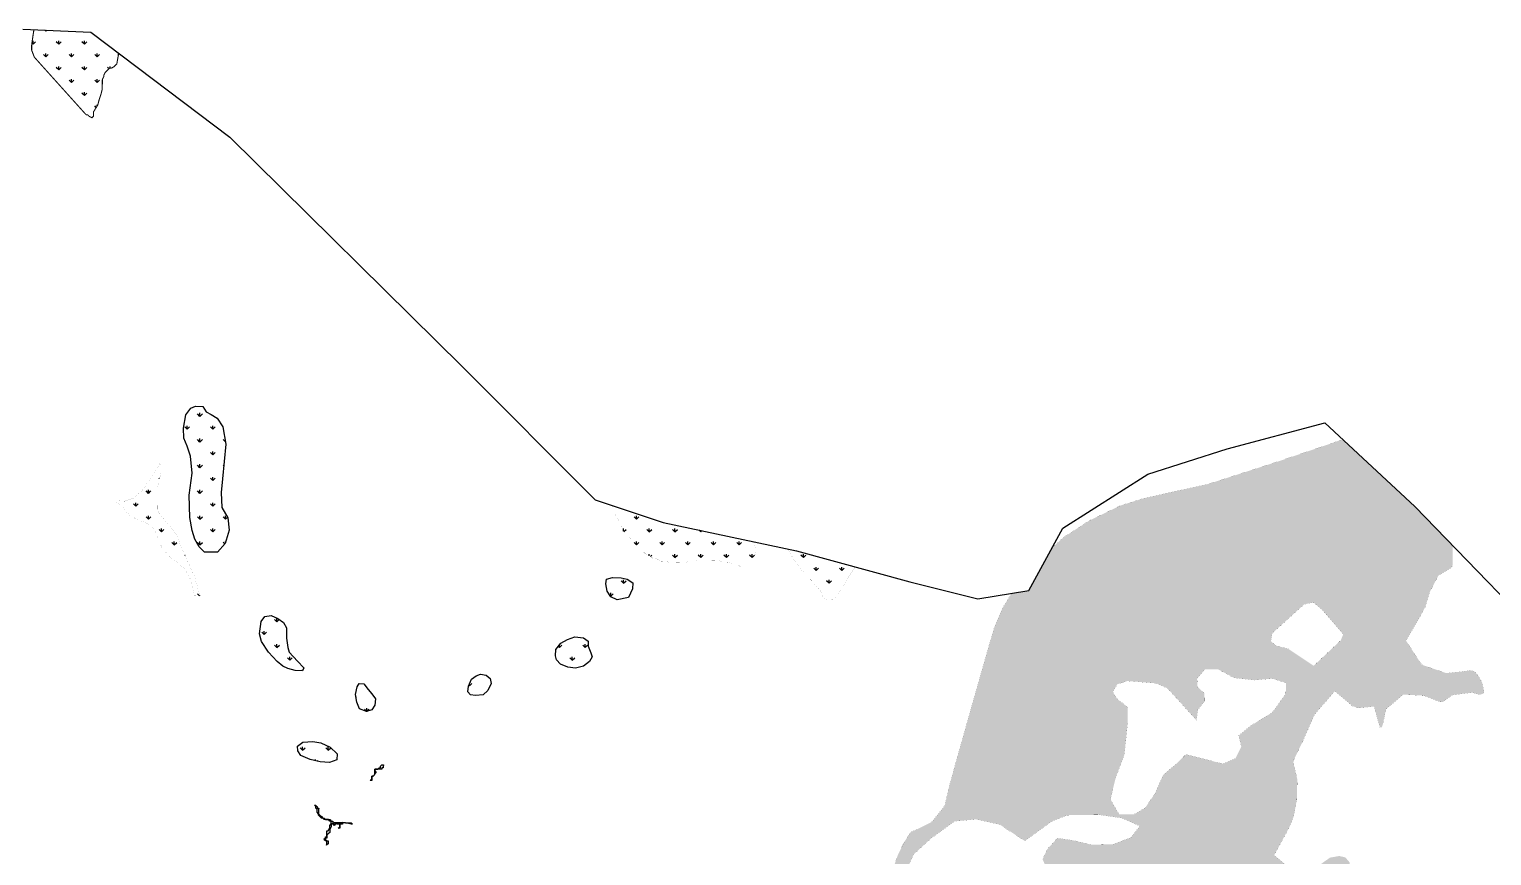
# Model space of a CAD drawing. Header units: metres. Extents: x 266208 to 280437, y 2124392 to 2131586.
# Drawn here: x 268858 to 272950, y 2128600 to 2130913 of the extents above; entities that cross this region are included whole.
import ezdxf

# ---------------------------------------------------------------- set-up
doc = ezdxf.new("R2010")
doc.units = ezdxf.units.M
doc.layers.add('MANGROOVES', color=112, linetype='Continuous')
doc.layers.add('village', color=3, linetype='Continuous')

msp = doc.modelspace()

# ---------------------------------------------------------------- hatches: boundary and pattern name
at = {"layer": 'MANGROOVES'}
h = msp.add_hatch(dxfattribs=at)
h.set_pattern_fill('GRASS', color=256, scale=2)
h.paths.add_polyline_path([(269107.5, 2130839.2), (269107.6, 2130846.3), (269030.6, 2130904.5), (268871.3, 2130911.1), (268865.2, 2130870.2), (268865, 2130854.2), (268872.7, 2130834.3), (268919.8, 2130781.9), (269013.9, 2130677.3), (269017.8, 2130673.2), (269021.8, 2130673.2), (269025.7, 2130669.2), (269033.7, 2130665.1), (269037.7, 2130669), (269037.8, 2130680.9), (269050, 2130700.7), (269054.2, 2130716.5), (269058.3, 2130728.4), (269062.5, 2130744.3), (269062.9, 2130772.1), (269066.9, 2130780), (269067, 2130784), (269071.1, 2130791.9), (269075.1, 2130795.9), (269083.2, 2130803.7), (269087.1, 2130803.7), (269095.1, 2130807.5), (269103.2, 2130815.4)])
h = msp.add_hatch(dxfattribs=at)
h.set_pattern_fill('GRASS', color=256, scale=2)
h.paths.add_polyline_path([(269395.3, 2129616.4), (269399.4, 2129654.2), (269408.3, 2129751.9), (269400, 2129799.9), (269383.9, 2129824.6), (269367.6, 2129834.3), (269353.7, 2129842), (269344, 2129856.6), (269323.5, 2129858.4), (269310, 2129852.6), (269296.2, 2129834), (269290.1, 2129796.7), (269291.2, 2129768.2), (269299.9, 2129746.1), (269309.4, 2129718.1), (269314.3, 2129670.9), (269305.9, 2129609.2), (269308, 2129546.3), (269314, 2129510.3), (269321.6, 2129485.8), (269333.3, 2129464.7), (269349, 2129449.5), (269385.4, 2129449), (269406.7, 2129473.6), (269417.8, 2129511.3), (269414.3, 2129545.8), (269396.7, 2129574.9)])
h.paths.add_polyline_path([(269217.1, 2129569.8), (269217.7, 2129632.5), (269230.1, 2129683.9), (269223.9, 2129697.1), (269199.1, 2129657.5), (269173.5, 2129621), (269149.5, 2129600.1), (269125.7, 2129592.1), (269102.6, 2129593.7), (269099.7, 2129588.6), (269114.6, 2129582.7), (269125.1, 2129569.4), (269139, 2129551.6), (269158.3, 2129542.4), (269185.1, 2129531.4), (269202.9, 2129519.8), (269212.1, 2129505.6), (269219.3, 2129482.6), (269232.7, 2129457), (269252.8, 2129435.1), (269291.9, 2129405.2), (269311.2, 2129370.1), (269320.9, 2129328.3), (269336.2, 2129327.4), (269320.6, 2129381.3), (269298.5, 2129430.1), (269269.3, 2129499.2), (269250.2, 2129524.9), (269220.1, 2129559.7)])
h = msp.add_hatch(dxfattribs=at)
h.set_pattern_fill('GRASS', color=256, scale=2)
h.paths.add_polyline_path([(272734.8, 2129576.8), (272533, 2129765.4), (272497.3, 2129752.6), (272358.5, 2129705.3), (272157.4, 2129640.4), (271976, 2129600.2), (271911.7, 2129580.1), (271823.9, 2129537.7), (271753.2, 2129491.8), (271721.1, 2129463.2), (271655.2, 2129342.4), (271607, 2129334.4), (271581.7, 2129294.1), (271558.6, 2129240.4), (271540.2, 2129177.7), (271492.3, 2129009.2), (271453.6, 2128872.3), (271431.7, 2128793.2), (271419.5, 2128739.9), (271383, 2128694.3), (271344.4, 2128675.1), (271324.6, 2128666.4), (271305.9, 2128637.8), (271288.5, 2128602.2), (271271.9, 2128554.7), (271262, 2128529.2), (271250.6, 2128449.9), (271238.2, 2128389.3), (271221.4, 2128311.8), (271199.4, 2128260.1), (271164.8, 2128245.5), (271156, 2128239.7), (271156, 2128239.6), (271183.8, 2128217.9), (271209.7, 2128185.4), (271208.9, 2128126.7), (271170.7, 2128091.7), (271135.8, 2128071.2), (271111.7, 2128060.9), (271089.6, 2128035.1), (271043.8, 2127980.6), (271013, 2127931.9), (270976.1, 2127875.3), (270946.5, 2127813.7), (270911.4, 2127779), (270862.9, 2127709.7), (270786.6, 2127610.7), (270704.9, 2127511.4), (270631.6, 2127423.7), (270542.3, 2127331), (270460.8, 2127257.4), (270356.4, 2127182.1), (270285.2, 2127133.4), (270273.2, 2127120.5), (270284.2, 2127093.5), (270293, 2127087.4), (270300.9, 2127079.3), (270308.8, 2127075.2), (270312.7, 2127067.2), (270324.4, 2127055.1), (270336.2, 2127043), (270344, 2127030.9), (270355.7, 2127014.8), (270363.5, 2127002.7), (270371.3, 2126990.7), (270383, 2126974.6), (270398.5, 2126946.5), (270406.3, 2126934.4), (270414.1, 2126922.3), (270421.9, 2126910.3), (270429.7, 2126902.2), (270445.3, 2126878.1), (270449.1, 2126870.1), (270457, 2126862), (270460.9, 2126853.9), (270464.8, 2126849.9), (270472.7, 2126845.8), (270476.6, 2126841.8), (270480.6, 2126841.7), (270484.6, 2126841.7), (270488.5, 2126837.6), (270492.5, 2126837.6), (270504.4, 2126833.4), (270512.3, 2126833.3), (270524.2, 2126829.1), (270564, 2126824.6), (270571.9, 2126824.4), (270595.7, 2126820.1), (270599.7, 2126820.1), (270607.7, 2126819.9), (270611.7, 2126819.9), (270619.6, 2126819.8), (270627.6, 2126819.7), (270631.6, 2126823.6), (270635.6, 2126823.5), (270651.7, 2126831.2), (270655.7, 2126835.2), (270663.7, 2126839), (270675.7, 2126842.8), (270683.7, 2126846.7), (270691.8, 2126850.6), (270699.8, 2126854.4), (270703.8, 2126858.4), (270711.8, 2126862.2), (270719.9, 2126870.1), (270727.9, 2126873.9), (270736, 2126881.8), (270744.1, 2126889.6), (270748.1, 2126893.6), (270756.2, 2126901.4), (270760.4, 2126913.3), (270768.4, 2126921.1), (270772.5, 2126929), (270780.7, 2126940.9), (270784.8, 2126952.8), (270797.1, 2126972.5), (270801.2, 2126980.4), (270805.3, 2126988.3), (270805.4, 2127000.2), (270813.7, 2127020), (270819.9, 2127037.9), (270826, 2127043.8), (270826, 2127047.7), (270831.5, 2127058.3), (270842.2, 2127063.4), (270846.3, 2127071.3), (270862.4, 2127083.1), (270866.5, 2127091), (270870.5, 2127094.9), (270878.6, 2127102.7), (270898.9, 2127130.3), (270907, 2127138.2), (270923.2, 2127157.8), (270935.3, 2127169.6), (270947.5, 2127181.4), (270955.5, 2127185.2), (270959.6, 2127193.1), (270967.6, 2127197), (270975.6, 2127200.9), (270979.7, 2127204.8), (270983.7, 2127208.7), (270991.7, 2127208.6), (270995.7, 2127212.5), (271003.7, 2127216.4), (271007.7, 2127216.3), (271015.7, 2127220.2), (271019.7, 2127220.1), (271027.7, 2127220), (271031.7, 2127223.9), (271047.6, 2127223.7), (271055.6, 2127223.6), (271081.9, 2127230), (271119.3, 2127233.3), (271147.3, 2127227.9), (271222.6, 2127213), (271267.1, 2127208.9), (271298, 2127212.3), (271317.1, 2127212), (271233.5, 2127252.7), (271206.7, 2127274.1), (271186.3, 2127278), (271160.5, 2127273.8), (271117.1, 2127253.4), (271060.8, 2127252.4), (271005.5, 2127234.9), (270918.6, 2127221), (270879.8, 2127254.1), (270849, 2127257.5), (270809.8, 2127283.5), (270719.6, 2127317.6), (270762.3, 2127419.9), (270820.8, 2127474.7), (270871.9, 2127513.1), (270937.2, 2127596.1), (271040.8, 2127704.9), (271117.1, 2127787.8), (271186.1, 2127857.1), (271260.8, 2127949.4), (271291.3, 2127986.2), (271321.9, 2128024.8), (271325.7, 2128031.1), (271325.7, 2128031.4), (271325.1, 2128034.1), (271297.6, 2128066.3), (271319.5, 2128144.7), (271332, 2128200.9), (271338, 2128286.3), (271347.8, 2128354.7), (271331.2, 2128422.5), (271319.8, 2128461.3), (271316.9, 2128512.1), (271313.2, 2128560.1), (271332.8, 2128603.9), (271382.2, 2128649.2), (271447.5, 2128696.4), (271506.5, 2128702), (271574.3, 2128686.9), (271643.7, 2128641.3), (271719.6, 2128696.5), (271763.3, 2128713.6), (271850.9, 2128714.6), (271913.7, 2128705.7), (271965.4, 2128683.2), (271940.3, 2128650.9), (271890.3, 2128632.2), (271831.3, 2128630.8), (271778.9, 2128643), (271734.9, 2128649.4), (271706.4, 2128618.3), (271693.3, 2128590.2), (271730.3, 2128507.9), (271774.2, 2128396.6), (271787.5, 2128381), (271795, 2128379.3), (271849.4, 2128390.1), (271910.9, 2128411.9), (271972, 2128396.8), (272005.6, 2128359.8), (272029.6, 2128332.9), (272037.4, 2128326.5), (272038.6, 2128326.4), (272093.3, 2128357), (272152.8, 2128282.1), (272118.9, 2128225.7), (272106.3, 2128196.9), (272098.7, 2128150.3), (272102.9, 2128055.8), (272238.3, 2128046.6), (272269.7, 2128054.3), (272299.7, 2128059.3), (272318.6, 2128082.6), (272285.1, 2128102.1), (272260.9, 2128123.2), (272253.5, 2128144), (272265.4, 2128174.9), (272287.8, 2128212.2), (272322.8, 2128222.6), (272347.9, 2128219.5), (272365.7, 2128206.1), (272370.3, 2128187), (272361.5, 2128175.2), (272387.7, 2128152.8), (272506.1, 2128141.8), (272516.3, 2128129.4), (272519.3, 2128142.5), (272520.7, 2128158.9), (272518.4, 2128163.2), (272497.9, 2128177.9), (272462.2, 2128213.1), (272477.4, 2128264.9), (272476.5, 2128284.7), (272458.5, 2128312.9), (272400.9, 2128362.9), (272469.1, 2128498.5), (272535.2, 2128484), (272546, 2128483.5), (272546, 2128483.5), (272552.6, 2128514.8), (272555.8, 2128560.4), (272552.2, 2128581.7), (272540.4, 2128595.5), (272523.3, 2128599.3), (272497.8, 2128594.8), (272477.3, 2128580.6), (272420.6, 2128535.5), (272341.5, 2128601.7), (272383.9, 2128680), (272395.8, 2128709.2), (272404.7, 2128756.6), (272405.9, 2128814.4), (272394.2, 2128864), (272422.6, 2128923), (272454.4, 2128995.2), (272510.9, 2129060.3), (272560.6, 2129018.8), (272575.8, 2129013.4), (272620.7, 2129017.5), (272637, 2128959.3), (272642.4, 2128959), (272645.3, 2128967.7), (272654.3, 2129010.1), (272702.8, 2129051.1), (272758.6, 2129048.3), (272805.1, 2129030.7), (272813.6, 2129030.4), (272840.4, 2129050.1), (272896, 2129056.4), (272916.6, 2129050.4), (272925.7, 2129053.4), (272927.4, 2129055), (272928.6, 2129059.8), (272923.2, 2129084.6), (272912.6, 2129103.5), (272902.8, 2129114.7), (272891.5, 2129118.8), (272865.6, 2129115.3), (272822.5, 2129111), (272754.1, 2129134.6), (272710.2, 2129201.8), (272749, 2129268.1), (272764.6, 2129297.2), (272776.9, 2129338.2), (272800.6, 2129383.8), (272835.8, 2129405.1), (272839, 2129409.3), (272841, 2129415.1), (272840.2, 2129467.9)])
h.paths.add_polyline_path([(272425.2, 2129303.4), (272451, 2129308.8), (272476.4, 2129287.2), (272534.4, 2129219.5), (272527.8, 2129203), (272465.7, 2129144.4), (272451.8, 2129131.5), (272381, 2129178.8), (272345.1, 2129188.5), (272332.1, 2129200.7), (272335.8, 2129222.4)], flags=16)
h.paths.add_polyline_path([(272184.9, 2129121.4), (272228.7, 2129097.9), (272285.2, 2129091.3), (272335.6, 2129095.7), (272374.4, 2129083.7), (272373.9, 2129054), (272336.5, 2129001.3), (272297.9, 2128977.9), (272271.3, 2128960.5), (272242.3, 2128936.4), (272249.3, 2128904.7), (272232.8, 2128872.3), (272197.7, 2128857.4), (272145.8, 2128870.7), (272094.5, 2128883.5), (272067.8, 2128857.6), (272030.7, 2128826.3), (272008.2, 2128774.9), (271980.1, 2128733.6), (271948.9, 2128715.8), (271907.2, 2128715.8), (271883.2, 2128758.5), (271898.4, 2128820), (271922.3, 2128882.5), (271931.6, 2128975.2), (271931, 2129016.4), (271902.8, 2129038), (271889.9, 2129058.2), (271902.2, 2129079.7), (271931, 2129089), (272010.4, 2129082.7), (272042.8, 2129068.5), (272084.5, 2129022.8), (272123.9, 2128978.7), (272127.8, 2129008.4), (272146.4, 2129032.1), (272146.2, 2129054.4), (272126.4, 2129073), (272125.6, 2129095.4), (272148.3, 2129121.9)], flags=16)
h.paths.add_polyline_path([(270615.7, 2127054.9), (270613.9, 2127033), (270594, 2126993.5), (270578.8, 2126969.2), (270558, 2126949.1), (270542.8, 2126950.4), (270495.8, 2126993.1), (270468.1, 2127032.2), (270468, 2127054.5), (270489.4, 2127065.3), (270521.8, 2127066), (270548.7, 2127073.4), (270574.4, 2127076.4)], flags=16)
h = msp.add_hatch(dxfattribs=at)
h.set_pattern_fill('GRASS', color=256, scale=2)
h.paths.add_polyline_path([(270632.3, 2129532.7), (270490.1, 2129580.1), (270492.6, 2129569.6), (270492.5, 2129561.6), (270496.4, 2129557.6), (270504.2, 2129545.5), (270508, 2129533.5), (270515.8, 2129521.5), (270519.6, 2129509.5), (270527.4, 2129501.4), (270531.3, 2129493.4), (270539.2, 2129489.3), (270543.1, 2129481.2), (270547, 2129477.2), (270550.9, 2129473.2), (270558.8, 2129465.1), (270562.7, 2129461), (270570.6, 2129456.9), (270574.5, 2129452.9), (270582.4, 2129444.8), (270590.3, 2129440.7), (270598.2, 2129436.6), (270602.1, 2129432.6), (270610, 2129432.5), (270618, 2129428.4), (270625.9, 2129424.3), (270641.8, 2129424), (270649.7, 2129419.9), (270689.5, 2129419.4), (270701.5, 2129423.2), (270717.4, 2129422.9), (270725.4, 2129426.8), (270789.1, 2129425.9), (270797, 2129421.8), (270813, 2129421.5), (270832.8, 2129413.3), (270840.7, 2129413.2), (270848.6, 2129409.1), (270872.5, 2129408.7), (270876.5, 2129412.6), (270884.5, 2129412.5), (270888.5, 2129416.5), (270892.5, 2129416.4), (270892.8, 2129436.3), (270889.1, 2129452.3), (270889.2, 2129464.2), (270883.5, 2129479.3)])
h.paths.add_polyline_path([(271169.8, 2129408.1), (271005, 2129453.4), (270980.3, 2129458.7), (270997.5, 2129428.1), (271023.9, 2129393.9), (271052.2, 2129364.6), (271071.5, 2129341.7), (271081.2, 2129320.6), (271093.3, 2129315.6), (271107.5, 2129316.2), (271120.8, 2129331.2), (271145.2, 2129371.4)])
h = msp.add_hatch(dxfattribs=at)
h.set_pattern_fill('GRASS', color=256, scale=2)
h.paths.add_polyline_path([(270546.7, 2129363.5), (270531.4, 2129373.9), (270514.8, 2129377.8), (270489.8, 2129378.5), (270473.6, 2129373.5), (270471.2, 2129360.8), (270475.3, 2129340.1), (270485.9, 2129324.5), (270503.4, 2129316.2), (270534.9, 2129322.9), (270546.5, 2129346.5)])
h = msp.add_hatch(dxfattribs=at)
h.set_pattern_fill('GRASS', color=256, scale=2)
h.paths.add_polyline_path([(269578.4, 2129237.4), (269569.4, 2129252.4), (269553.6, 2129263.7), (269535.6, 2129272.7), (269517.1, 2129269.7), (269507.6, 2129255.8), (269502.1, 2129221.1), (269507.8, 2129199.2), (269527.7, 2129169.5), (269552.2, 2129143.3), (269567.5, 2129130.9), (269582.2, 2129124), (269602.2, 2129118.6), (269622.4, 2129117.4), (269626.4, 2129125.9), (269609, 2129144.6), (269585.9, 2129169.6), (269582.2, 2129182.6), (269578.3, 2129209.2)])
h = msp.add_hatch(dxfattribs=at)
h.set_pattern_fill('GRASS', color=256, scale=2)
h.paths.add_polyline_path([(270421.8, 2129186.4), (270422, 2129200.4), (270409.4, 2129209.5), (270384.7, 2129212.4), (270363.8, 2129204.9), (270345.4, 2129195), (270331.8, 2129177.2), (270330.6, 2129159.6), (270333.9, 2129148.4), (270344.8, 2129135.9), (270365.5, 2129127.8), (270386.5, 2129124.7), (270408.6, 2129130.6), (270426.1, 2129143.3), (270432.8, 2129156.9), (270429.9, 2129167.7)])
h = msp.add_hatch(dxfattribs=at)
h.set_pattern_fill('GRASS', color=256, scale=2)
h.paths.add_polyline_path([(269826.6, 2129038.8), (269817.2, 2129053.2), (269806.1, 2129065.2), (269794.3, 2129080.7), (269781.5, 2129081.7), (269776.1, 2129072.5), (269771.1, 2129050.8), (269774.5, 2129029.6), (269782.4, 2129011.5), (269802.1, 2129003.4), (269816.8, 2129008.5), (269824.8, 2129021.7)])
h = msp.add_hatch(dxfattribs=at)
h.set_pattern_fill('GRASS', color=256, scale=2)
h.paths.add_polyline_path([(270150.5, 2129082.3), (270148.2, 2129096), (270137.1, 2129105.5), (270121, 2129108.5), (270108.6, 2129103.4), (270095.7, 2129094.3), (270087, 2129074.9), (270085.6, 2129059.1), (270093.2, 2129050.3), (270106.5, 2129048.2), (270128.3, 2129050.4), (270141.5, 2129062.3)])
h = msp.add_hatch(dxfattribs=at)
h.set_pattern_fill('GRASS', color=256, scale=2)
h.paths.add_polyline_path([(269700.6, 2128904), (269673.8, 2128915.9), (269651.6, 2128920), (269623.6, 2128917.5), (269609.1, 2128906.6), (269609.9, 2128893.3), (269618.2, 2128880.9), (269644.5, 2128869.6), (269672.3, 2128862.5), (269698.4, 2128860.6), (269718.5, 2128868.2), (269719.7, 2128885.3)])

# ---------------------------------------------------------------- linework, layer by layer
at = {"layer": 'MANGROOVES', "const_width": 2.98}
for points in [[(268871.3, 2130911.1), (268865.2, 2130870.2), (268865, 2130854.2), (268872.7, 2130834.3), (268919.8, 2130781.9), (269013.9, 2130677.3), (269017.8, 2130673.2), (269021.8, 2130673.2), (269025.7, 2130669.2), (269033.7, 2130665.1), (269037.7, 2130669), (269037.8, 2130680.9), (269050, 2130700.7), (269054.2, 2130716.5), (269058.3, 2130728.4), (269062.5, 2130744.3), (269062.9, 2130772.1), (269066.9, 2130780), (269067, 2130784), (269071.1, 2130791.9), (269075.1, 2130795.9), (269083.2, 2130803.7), (269087.1, 2130803.7), (269095.1, 2130807.5), (269103.2, 2130815.4), (269107.5, 2130839.2), (269107.6, 2130847.2)], [(269025.7, 2130669.2), (269033.7, 2130665.1)]]:
    msp.add_lwpolyline(points, dxfattribs=at)
at = {"layer": 'MANGROOVES', "const_width": 0.134, "flags": 128}
for points in [[(269349, 2129449.5), (269333.3, 2129464.7), (269321.6, 2129485.8), (269314, 2129510.3), (269308, 2129546.3), (269305.9, 2129609.2), (269314.3, 2129670.9), (269309.4, 2129718.1), (269299.9, 2129746.1), (269291.2, 2129768.2), (269290.1, 2129796.7), (269296.2, 2129834), (269310, 2129852.6), (269323.5, 2129858.4), (269344, 2129856.6), (269353.7, 2129842), (269367.6, 2129834.3), (269383.9, 2129824.6), (269400, 2129799.9), (269408.3, 2129751.9), (269399.4, 2129654.2), (269395.3, 2129616.4), (269396.7, 2129574.9), (269414.3, 2129545.8), (269417.8, 2129511.3), (269406.7, 2129473.6), (269385.4, 2129449)], [(269320.9, 2129328.3), (269311.2, 2129370.1), (269291.9, 2129405.2), (269252.8, 2129435.1), (269232.7, 2129457), (269219.3, 2129482.6), (269212.1, 2129505.6), (269202.9, 2129519.8), (269185.1, 2129531.4), (269158.3, 2129542.4), (269139, 2129551.6), (269125.1, 2129569.4), (269114.6, 2129582.7), (269099.7, 2129588.6), (269102.6, 2129593.7), (269125.7, 2129592.1), (269149.5, 2129600.1), (269173.5, 2129621), (269199.1, 2129657.5), (269223.9, 2129697.1), (269230.1, 2129683.9), (269217.7, 2129632.5), (269217.1, 2129569.8), (269220.1, 2129559.7), (269250.2, 2129524.9), (269269.3, 2129499.2), (269298.5, 2129430.1), (269320.6, 2129381.3), (269336.2, 2129327.4)], [(270485.9, 2129324.5), (270475.3, 2129340.1), (270471.2, 2129360.8), (270473.6, 2129373.5), (270489.8, 2129378.5), (270514.8, 2129377.8), (270531.4, 2129373.9), (270546.7, 2129363.5), (270546.5, 2129346.5), (270534.9, 2129322.9), (270503.4, 2129316.2)], [(272332.1, 2129200.7), (272335.8, 2129222.4), (272425.2, 2129303.4), (272451, 2129308.8), (272476.4, 2129287.2), (272534.4, 2129219.5), (272527.8, 2129203), (272465.7, 2129144.4), (272451.8, 2129131.5), (272381, 2129178.8), (272345.1, 2129188.5)], [(269552.2, 2129143.3), (269527.7, 2129169.5), (269507.8, 2129199.2), (269502.1, 2129221.1), (269507.6, 2129255.8), (269517.1, 2129269.7), (269535.6, 2129272.7), (269553.6, 2129263.7), (269569.4, 2129252.4), (269578.4, 2129237.4), (269578.3, 2129209.2), (269582.2, 2129182.6), (269585.9, 2129169.6), (269609, 2129144.6), (269626.4, 2129125.9), (269622.4, 2129117.4), (269602.2, 2129118.6), (269582.2, 2129124), (269567.5, 2129130.9)], [(270333.9, 2129148.4), (270330.6, 2129159.6), (270331.8, 2129177.2), (270345.4, 2129195), (270363.8, 2129204.9), (270384.7, 2129212.4), (270409.4, 2129209.5), (270422, 2129200.4), (270421.8, 2129186.4), (270429.9, 2129167.7), (270432.8, 2129156.9), (270426.1, 2129143.3), (270408.6, 2129130.6), (270386.5, 2129124.7), (270365.5, 2129127.8), (270344.8, 2129135.9)], [(271889.9, 2129058.2), (271902.2, 2129079.7), (271931, 2129089), (272010.4, 2129082.7), (272042.8, 2129068.5), (272084.5, 2129022.8), (272123.9, 2128978.7), (272127.8, 2129008.4), (272146.4, 2129032.1), (272146.2, 2129054.4), (272126.4, 2129073), (272125.6, 2129095.4), (272148.3, 2129121.9), (272184.9, 2129121.4), (272228.7, 2129097.9), (272285.2, 2129091.3), (272335.6, 2129095.7), (272374.4, 2129083.7), (272373.9, 2129054), (272336.5, 2129001.3), (272297.9, 2128977.9), (272271.3, 2128960.5), (272242.3, 2128936.4), (272249.3, 2128904.7), (272232.8, 2128872.3), (272197.7, 2128857.4), (272145.8, 2128870.7), (272094.5, 2128883.5), (272067.8, 2128857.6), (272030.7, 2128826.3), (272008.2, 2128774.9), (271980.1, 2128733.6), (271948.9, 2128715.8), (271907.2, 2128715.8), (271883.2, 2128758.5), (271898.4, 2128820), (271922.3, 2128882.5), (271931.6, 2128975.2), (271931, 2129016.4), (271902.8, 2129038)], [(269782.4, 2129011.5), (269774.5, 2129029.6), (269771.1, 2129050.8), (269776.1, 2129072.5), (269781.5, 2129081.7), (269794.3, 2129080.7), (269806.1, 2129065.2), (269817.2, 2129053.2), (269826.6, 2129038.8), (269824.8, 2129021.7), (269816.8, 2129008.5), (269802.1, 2129003.4)], [(270085.6, 2129059.1), (270087, 2129074.9), (270095.7, 2129094.3), (270108.6, 2129103.4), (270121, 2129108.5), (270137.1, 2129105.5), (270148.2, 2129096), (270150.5, 2129082.3), (270141.5, 2129062.3), (270128.3, 2129050.4), (270106.5, 2129048.2), (270093.2, 2129050.3)], [(269618.2, 2128880.9), (269609.9, 2128893.3), (269609.1, 2128906.6), (269623.6, 2128917.5), (269651.6, 2128920), (269673.8, 2128915.9), (269700.6, 2128904), (269719.7, 2128885.3), (269718.5, 2128868.2), (269698.4, 2128860.6), (269672.3, 2128862.5), (269644.5, 2128869.6)]]:
    msp.add_lwpolyline(points, close=True, dxfattribs=at)
at = {"layer": 'MANGROOVES'}
for points in [[(269417.8, 2129511.3), (269406.7, 2129473.6), (269385.4, 2129449), (269349, 2129449.5), (269333.3, 2129464.7), (269321.6, 2129485.8), (269314, 2129510.3), (269308, 2129546.3), (269305.9, 2129609.2), (269314.3, 2129670.9), (269309.4, 2129718.1), (269299.9, 2129746.1), (269291.2, 2129768.2), (269290.1, 2129796.7), (269296.2, 2129834), (269310, 2129852.6), (269323.5, 2129858.4), (269344, 2129856.6), (269353.7, 2129842), (269367.6, 2129834.3), (269383.9, 2129824.6), (269400, 2129799.9), (269408.3, 2129751.9), (269399.4, 2129654.2), (269395.3, 2129616.4), (269396.7, 2129574.9), (269414.3, 2129545.8), (269417.8, 2129511.3)], [(270471.2, 2129360.8), (270473.6, 2129373.5), (270489.8, 2129378.5), (270514.8, 2129377.8), (270531.4, 2129373.9), (270546.7, 2129363.5), (270546.5, 2129346.5), (270534.9, 2129322.9), (270503.4, 2129316.2), (270485.9, 2129324.5), (270475.3, 2129340.1), (270471.2, 2129360.8)], [(269578.4, 2129237.4), (269578.3, 2129209.2), (269582.2, 2129182.6), (269585.9, 2129169.6), (269609, 2129144.6), (269626.4, 2129125.9), (269622.4, 2129117.4), (269602.2, 2129118.6), (269582.2, 2129124), (269567.5, 2129130.9), (269552.2, 2129143.3), (269527.7, 2129169.5), (269507.8, 2129199.2), (269502.1, 2129221.1), (269507.6, 2129255.8), (269517.1, 2129269.7), (269535.6, 2129272.7), (269553.6, 2129263.7), (269569.4, 2129252.4), (269578.4, 2129237.4)], [(270331.8, 2129177.2), (270345.4, 2129195), (270363.8, 2129204.9), (270384.7, 2129212.4), (270409.4, 2129209.5), (270422, 2129200.4), (270421.8, 2129186.4), (270429.9, 2129167.7), (270432.8, 2129156.9), (270426.1, 2129143.3), (270408.6, 2129130.6), (270386.5, 2129124.7), (270365.5, 2129127.8), (270344.8, 2129135.9), (270333.9, 2129148.4), (270330.6, 2129159.6), (270331.8, 2129177.2)], [(269794.3, 2129080.7), (269806.1, 2129065.2), (269817.2, 2129053.2), (269826.6, 2129038.8), (269824.8, 2129021.7), (269816.8, 2129008.5), (269802.1, 2129003.4), (269782.4, 2129011.5), (269774.5, 2129029.6), (269771.1, 2129050.8), (269776.1, 2129072.5), (269781.5, 2129081.7), (269794.3, 2129080.7)], [(270108.6, 2129103.4), (270121, 2129108.5), (270137.1, 2129105.5), (270148.2, 2129096), (270150.5, 2129082.3), (270141.5, 2129062.3), (270128.3, 2129050.4), (270106.5, 2129048.2), (270093.2, 2129050.3), (270085.6, 2129059.1), (270087, 2129074.9), (270095.7, 2129094.3), (270108.6, 2129103.4)], [(269700.6, 2128904), (269719.7, 2128885.3), (269718.5, 2128868.2), (269698.4, 2128860.6), (269672.3, 2128862.5), (269644.5, 2128869.6), (269618.2, 2128880.9), (269609.9, 2128893.3), (269609.1, 2128906.6), (269623.6, 2128917.5), (269651.6, 2128920), (269673.8, 2128915.9), (269700.6, 2128904)], [(269849, 2128854.2), (269848.9, 2128850.2), (269848.9, 2128846.2), (269844.9, 2128846.3), (269844.8, 2128842.3), (269840.9, 2128842.4), (269832.9, 2128842.5), (269828.9, 2128842.5), (269824.9, 2128842.6), (269824.9, 2128838.6), (269828.8, 2128834.6), (269824.8, 2128830.6), (269824.7, 2128826.7), (269820.7, 2128822.7), (269816.7, 2128822.8), (269816.6, 2128818.8), (269816.6, 2128814.8), (269816.5, 2128810.8), (269812.5, 2128810.9), (269816.6, 2128814.8), (269816.6, 2128818.8), (269816.7, 2128822.8), (269820.7, 2128822.7), (269824.7, 2128826.7), (269824.8, 2128830.6), (269824.8, 2128834.6), (269824.9, 2128838.6), (269824.9, 2128842.6), (269828.9, 2128842.5), (269832.9, 2128842.5), (269836.9, 2128846.4), (269840.9, 2128846.3), (269841, 2128850.3), (269845, 2128854.2), (269849, 2128854.2)], [(269660.2, 2128741.4), (269660.1, 2128737.5), (269664.1, 2128737.4), (269664.1, 2128733.4), (269668.1, 2128733.4), (269668, 2128729.4), (269667.9, 2128725.4), (269667.8, 2128717.4), (269671.7, 2128713.4), (269675.7, 2128709.4), (269679.6, 2128705.3), (269683.6, 2128705.3), (269687.5, 2128701.2), (269691.5, 2128701.2), (269695.5, 2128701.1), (269699.4, 2128701), (269703.4, 2128697), (269707.3, 2128696.9), (269707.3, 2128693), (269707.2, 2128689), (269711.2, 2128688.9), (269711.3, 2128692.9), (269715.2, 2128692.9), (269719.2, 2128692.8), (269727.2, 2128692.7), (269735.1, 2128692.6), (269743.1, 2128692.4), (269751.1, 2128692.3), (269755.1, 2128692.3), (269759, 2128692.2), (269763, 2128688.2), (269759, 2128688.2), (269743.1, 2128692.4), (269735.1, 2128692.6), (269735.1, 2128688.6), (269731.1, 2128688.6), (269727.1, 2128688.7), (269727.1, 2128684.7), (269727, 2128680.7), (269727, 2128676.8), (269723, 2128676.8), (269727, 2128680.7), (269727.1, 2128684.7), (269727.1, 2128688.7), (269723.1, 2128688.8), (269719.2, 2128688.8), (269715.2, 2128688.9), (269711.1, 2128684.9), (269707.2, 2128689), (269703.2, 2128689), (269703.2, 2128685.1), (269703.1, 2128681.1), (269699, 2128673.2), (269699, 2128669.2), (269698.9, 2128665.2), (269694.9, 2128661.3), (269690.8, 2128657.4), (269690.8, 2128653.4), (269690.7, 2128649.4), (269686.7, 2128649.5), (269682.7, 2128645.5), (269686.7, 2128645.5), (269690.6, 2128641.4), (269694.6, 2128641.4), (269694.5, 2128637.4), (269694.5, 2128633.4), (269690.4, 2128629.5), (269690.5, 2128633.5), (269690.5, 2128637.5), (269690.6, 2128641.4), (269686.6, 2128641.5), (269686.7, 2128645.5), (269682.7, 2128645.5), (269686.7, 2128649.5), (269686.8, 2128653.4), (269690.8, 2128653.4), (269690.8, 2128657.4), (269690.9, 2128661.3), (269690.9, 2128665.3), (269691, 2128669.3), (269695, 2128669.3), (269699.1, 2128677.2), (269699.1, 2128681.1), (269699.2, 2128685.1), (269703.2, 2128689), (269703.3, 2128693), (269703.4, 2128697), (269699.4, 2128697.1), (269695.5, 2128701.1), (269691.5, 2128701.2), (269687.5, 2128701.2), (269683.5, 2128701.3), (269679.6, 2128705.3), (269675.6, 2128705.4), (269671.7, 2128709.4), (269667.8, 2128713.5), (269667.8, 2128717.4), (269663.9, 2128721.5), (269664, 2128725.5), (269664, 2128729.4), (269660.1, 2128733.5), (269660.1, 2128737.5), (269656.2, 2128741.5), (269660.2, 2128741.4)]]:
    msp.add_lwpolyline(points, close=True, dxfattribs=at)
at = {"layer": 'MANGROOVES', "const_width": 0.134, "flags": 128}
for points in [[(272533, 2129765.4), (272497.3, 2129752.6), (272358.5, 2129705.3), (272157.4, 2129640.4), (271976, 2129600.2), (271911.7, 2129580.1), (271823.9, 2129537.7), (271753.2, 2129491.8), (271721.1, 2129463.2)], [(270490.1, 2129580.1), (270492.6, 2129569.6), (270492.5, 2129561.6), (270496.4, 2129557.6), (270504.2, 2129545.5), (270508, 2129533.5), (270515.8, 2129521.5), (270519.6, 2129509.5), (270527.4, 2129501.4), (270531.3, 2129493.4), (270539.2, 2129489.3), (270543.1, 2129481.2), (270547, 2129477.2), (270550.9, 2129473.2), (270558.8, 2129465.1), (270562.7, 2129461), (270570.6, 2129456.9), (270574.5, 2129452.9), (270582.4, 2129444.8), (270590.3, 2129440.7), (270598.2, 2129436.6), (270602.1, 2129432.6), (270610, 2129432.5), (270618, 2129428.4), (270625.9, 2129424.3), (270641.8, 2129424), (270649.7, 2129419.9), (270689.5, 2129419.4), (270701.5, 2129423.2), (270717.4, 2129422.9), (270725.4, 2129426.8), (270789.1, 2129425.9), (270797, 2129421.8), (270813, 2129421.5), (270832.8, 2129413.3), (270840.7, 2129413.2), (270848.6, 2129409.1), (270872.5, 2129408.7), (270876.5, 2129412.6), (270884.5, 2129412.5), (270888.5, 2129416.5), (270892.5, 2129416.4), (270892.8, 2129436.3), (270889.1, 2129452.3), (270889.2, 2129464.2), (270883.5, 2129479.3)], [(270980.3, 2129458.7), (270997.5, 2129428.1), (271023.9, 2129393.9), (271052.2, 2129364.6), (271071.5, 2129341.7), (271081.2, 2129320.6), (271093.3, 2129315.6), (271107.5, 2129316.2), (271120.8, 2129331.2), (271145.2, 2129371.4), (271169.8, 2129408.1)], [(272420.6, 2128535.5), (272341.5, 2128601.7), (272383.9, 2128680), (272395.8, 2128709.2), (272404.7, 2128756.6), (272405.9, 2128814.4), (272394.2, 2128864), (272422.6, 2128923), (272454.4, 2128995.2), (272510.9, 2129060.3), (272560.6, 2129018.8), (272575.8, 2129013.4), (272620.7, 2129017.5), (272637, 2128959.3), (272642.4, 2128959), (272645.3, 2128967.7), (272654.3, 2129010.1), (272702.8, 2129051.1), (272758.6, 2129048.3), (272805.1, 2129030.7), (272813.6, 2129030.4), (272840.4, 2129050.1), (272896, 2129056.4), (272916.6, 2129050.4), (272925.7, 2129053.4), (272927.4, 2129055), (272928.6, 2129059.8), (272923.2, 2129084.6), (272912.6, 2129103.5), (272902.8, 2129114.7), (272891.5, 2129118.8), (272865.6, 2129115.3), (272822.5, 2129111), (272754.1, 2129134.6), (272710.2, 2129201.8), (272749, 2129268.1), (272764.6, 2129297.2), (272776.9, 2129338.2), (272800.6, 2129383.8), (272835.8, 2129405.1), (272839, 2129409.3), (272841, 2129415.1), (272840.3, 2129467.2), (272840.4, 2129467.8)], [(271607, 2129334.4), (271581.7, 2129294.1), (271558.6, 2129240.4), (271540.2, 2129177.7), (271492.3, 2129009.2), (271453.6, 2128872.3), (271431.7, 2128793.2), (271419.5, 2128739.9), (271383, 2128694.3), (271344.4, 2128675.1), (271324.6, 2128666.4), (271305.9, 2128637.8), (271288.5, 2128602.2), (271271.9, 2128554.7)], [(271313.2, 2128560.1), (271332.8, 2128603.9), (271382.2, 2128649.2), (271447.5, 2128696.4), (271506.5, 2128702), (271574.3, 2128686.9), (271643.7, 2128641.3), (271719.6, 2128696.5), (271763.3, 2128713.6), (271850.9, 2128714.6), (271913.7, 2128705.7), (271965.4, 2128683.2), (271940.3, 2128650.9), (271890.3, 2128632.2), (271831.3, 2128630.8), (271778.9, 2128643), (271734.9, 2128649.4), (271706.4, 2128618.3), (271693.3, 2128590.2)]]:
    msp.add_lwpolyline(points, dxfattribs=at)
at = {"layer": 'village', "color": 3, "true_color": 0x00ff00}
msp.add_polyline3d([(268840.3, 2130912.4, 0), (269030.6, 2130904.5, 0), (269419.1, 2130611.1, 0), (270069.3, 2129968.8, 0), (270442, 2129596.1, 0), (270632.3, 2129532.7, 0), (271005, 2129453.4, 0), (271322.2, 2129366.2, 0), (271512.5, 2129318.6, 0), (271655.2, 2129342.4, 0), (271750.3, 2129516.9, 0), (271988.2, 2129667.5, 0), (272210.2, 2129738.9, 0), (272483.4, 2129811.7, 0), (272734.8, 2129576.8, 0), (273171.8, 2129125.7, 0)], dxfattribs=at)

doc.saveas('drawing.dxf')
